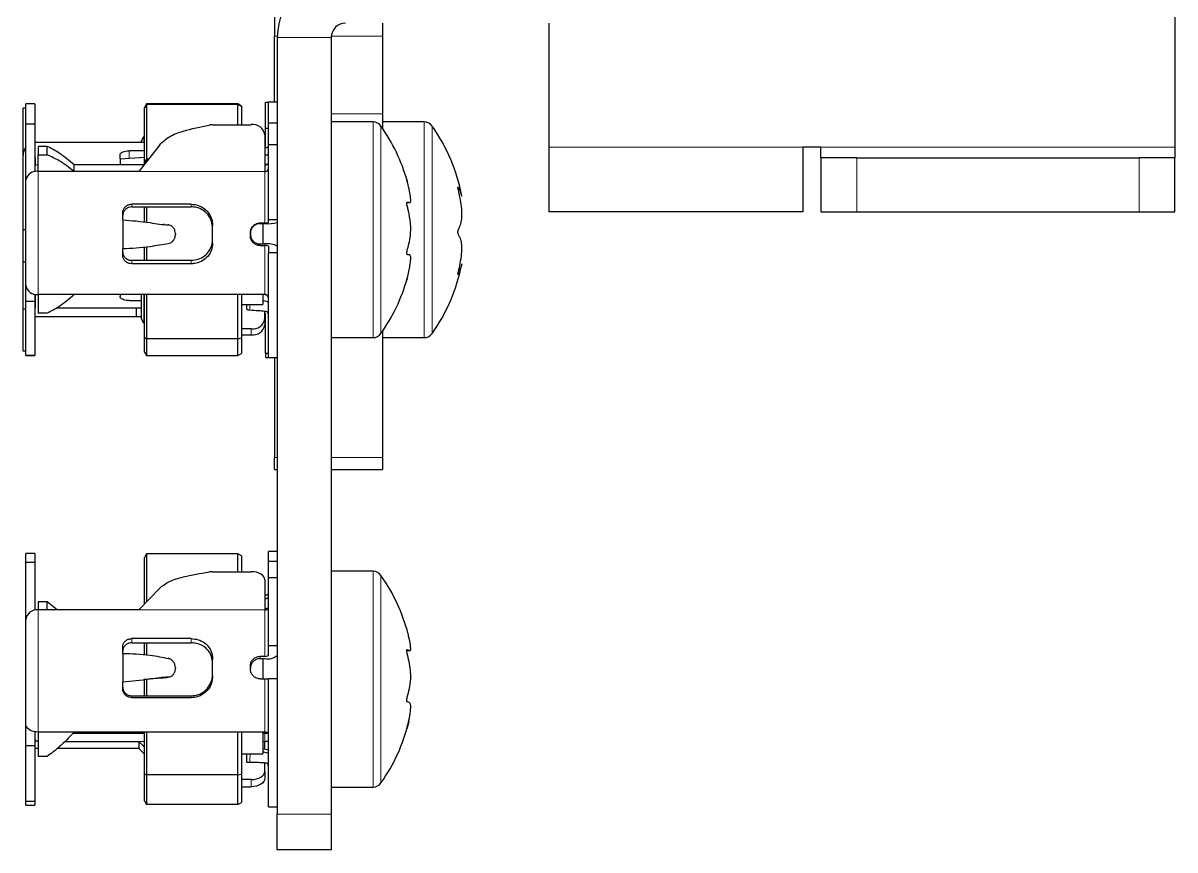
# Model space of a CAD drawing. Header units: millimetres. Extents: x -431 to 638, y -14 to 1990.
# Drawn here: x -346.5 to -282.4, y -14.5 to 31.5 of the extents above; entities that cross this region are included whole.
import ezdxf

# ---------------------------------------------------------------- set-up
doc = ezdxf.new("R2010")
doc.units = ezdxf.units.MM

msp = doc.modelspace()

# ---------------------------------------------------------------- linework, layer by layer
at = {"color": 7, "linetype": 'Continuous', "lineweight": 25}
for p, q in [((-282.443, 38.025), (-282.443, 24.625)), ((-332.543, 35.419), (-332.543, 30.802)), ((-326.543, 31.525), (-326.543, 30.802)), ((-317.293, 31.525), (-317.293, 24.625)), ((-332.543, 27.125), (-332.543, 30.802)), ((-326.543, 30.802), (-326.543, 26.472)), ((-332.393, 30.725), (-332.393, -12.475)), ((-329.393, 30.725), (-329.393, -12.475)), ((-345.893, 27.025), (-346.393, 27.025)), ((-346.393, 25.905), (-346.393, 27.025)), ((-345.893, 27.025), (-345.893, 25.905)), ((-339.678, 27.025), (-339.793, 26.825)), ((-339.678, 26.989), (-339.793, 26.803)), ((-334.593, 27.025), (-339.678, 27.025)), ((-339.678, 27.025), (-339.678, 26.989)), ((-339.678, 26.989), (-339.678, 23.945)), ((-334.593, 26.989), (-339.678, 26.989)), ((-334.393, 26.91), (-334.593, 27.025)), ((-334.593, 26.989), (-334.593, 27.025)), ((-334.593, 25.872), (-334.593, 26.989)), ((-334.393, 26.882), (-334.593, 26.989)), ((-333.043, 27.125), (-332.893, 27.125)), ((-333.043, 25.658), (-333.043, 27.125)), ((-332.393, 27.125), (-332.893, 27.125)), ((-332.893, 25.981), (-332.893, 27.125)), ((-346.393, 26.783), (-346.543, 26.783)), ((-346.543, 24.175), (-346.543, 26.783)), ((-339.793, 26.803), (-339.793, 26.825)), ((-339.793, 23.791), (-339.793, 26.803)), ((-334.393, 26.91), (-334.393, 26.882)), ((-334.393, 26.882), (-334.393, 25.872)), ((-326.543, 26.472), (-326.543, 25.677)), ((-345.893, 25.905), (-346.393, 25.905)), ((-346.393, 22.899), (-346.393, 25.905)), ((-345.893, 25.905), (-345.893, 23.252)), ((-335.994, 25.872), (-333.843, 25.872)), ((-333.043, 24.575), (-333.043, 25.658)), ((-332.893, 25.658), (-333.043, 25.658)), ((-332.893, 25.981), (-332.393, 25.981)), ((-332.893, 24.778), (-332.893, 25.981)), ((-327.068, 26.025), (-329.393, 26.025)), ((-324.218, 26.025), (-326.543, 26.025)), ((-339.943, 24.971), (-339.828, 25.218)), ((-339.828, 25.218), (-339.828, 24.875)), ((-339.793, 25.218), (-339.828, 25.218)), ((-333.093, 25.315), (-333.093, 23.272)), ((-345.843, 24.875), (-345.893, 24.874)), ((-340.243, 24.875), (-345.843, 24.875)), ((-345.193, 24.663), (-345.693, 24.663)), ((-345.693, 24.663), (-345.693, 24.185)), ((-345.193, 24.185), (-345.193, 24.663)), ((-339.793, 24.421), (-340.643, 24.421)), ((-339.793, 24.875), (-340.243, 24.875)), ((-338.939, 24.758), (-340.093, 23.272)), ((-339.943, 24.875), (-339.943, 24.971)), ((-332.893, 20.585), (-332.893, 24.778)), ((-332.893, 24.778), (-332.393, 24.778)), ((-317.293, 24.625), (-317.293, 21.025)), ((-302.143, 24.625), (-303.143, 24.625)), ((-303.143, 24.625), (-303.143, 21.025)), ((-302.143, 24.025), (-302.143, 24.625)), ((-282.443, 24.625), (-282.443, 24.025)), ((-346.543, 20.025), (-346.543, 24.175)), ((-345.693, 24.185), (-345.193, 24.185)), ((-341.143, 23.974), (-341.143, 24.186)), ((-341.143, 23.974), (-339.793, 24.059)), ((-341.143, 23.974), (-341.143, 23.629)), ((-339.678, 23.945), (-339.793, 23.791)), ((-339.793, 23.629), (-339.793, 23.791)), ((-339.678, 23.945), (-339.678, 23.807)), ((-339.57, 23.945), (-339.678, 23.945)), ((-302.143, 24.025), (-302.143, 21.025)), ((-300.143, 24.025), (-302.143, 24.025)), ((-300.143, 24.025), (-284.443, 24.025)), ((-282.443, 24.025), (-284.443, 24.025)), ((-282.443, 21.025), (-282.443, 24.025)), ((-340.093, 23.272), (-345.693, 23.272)), ((-343.693, 23.272), (-343.693, 23.629)), ((-339.816, 23.629), (-343.693, 23.629)), ((-332.949, 23.676), (-333.093, 23.65)), ((-346.379, 22.899), (-346.393, 22.899)), ((-346.393, 22.803), (-346.393, 22.899)), ((-346.393, 16.942), (-346.393, 22.803)), ((-337.193, 21.445), (-340.493, 21.445)), ((-340.493, 21.299), (-337.193, 21.299)), ((-339.793, 20.465), (-339.793, 21.299)), ((-339.678, 21.299), (-339.678, 20.452)), ((-325.17, 21.541), (-325.034, 21.541)), ((-340.993, 20.576), (-340.993, 20.959)), ((-340.993, 20.576), (-340.993, 18.978)), ((-332.393, 20.585), (-332.893, 20.585)), ((-332.893, 20.423), (-332.893, 20.585)), ((-303.143, 21.025), (-317.293, 21.025)), ((-302.143, 21.025), (-300.143, 21.025)), ((-300.143, 21.025), (-284.443, 21.025)), ((-284.443, 21.025), (-282.443, 21.025)), ((-346.393, 20.025), (-346.543, 20.025)), ((-346.543, 18.219), (-346.543, 20.025)), ((-338.651, 20.31), (-338.707, 20.315)), ((-338.461, 20.295), (-338.47, 20.296)), ((-335.993, 19.296), (-335.993, 20.253)), ((-333.343, 20.408), (-333.093, 20.408)), ((-333.343, 20.368), (-333.093, 20.368)), ((-333.193, 20.368), (-333.193, 19.234)), ((-338.066, 19.81), (-338.066, 19.769)), ((-333.893, 19.69), (-333.893, 19.857)), ((-333.343, 19.234), (-333.093, 19.234)), ((-340.993, 18.602), (-340.993, 18.978)), ((-339.793, 18.327), (-339.793, 19.057)), ((-339.678, 19.072), (-339.678, 18.327)), ((-333.343, 19.143), (-333.093, 19.143)), ((-332.893, 19.107), (-332.893, 18.734)), ((-332.393, 18.734), (-332.893, 18.734)), ((-332.893, 12.925), (-332.893, 18.734)), ((-346.393, 18.219), (-346.543, 18.219)), ((-346.543, 15.609), (-346.543, 18.219)), ((-340.493, 18.327), (-337.193, 18.327)), ((-337.193, 18.132), (-340.493, 18.132)), ((-346.393, 16.041), (-346.393, 16.942)), ((-345.893, 16.041), (-346.393, 16.041)), ((-346.393, 13.034), (-346.393, 16.041)), ((-345.893, 16.444), (-345.893, 16.041)), ((-345.893, 16.041), (-345.893, 13.034)), ((-343.693, 16.422), (-345.693, 16.422)), ((-333.093, 16.422), (-343.693, 16.422)), ((-341.143, 16.422), (-341.143, 16.32)), ((-340.643, 16.083), (-339.943, 16.083)), ((-339.943, 15.079), (-339.943, 16.422)), ((-339.828, 16.437), (-339.828, 14.833)), ((-339.793, 16.393), (-339.816, 16.422)), ((-339.793, 14.06), (-339.793, 16.422)), ((-339.678, 16.422), (-339.678, 13.958)), ((-334.593, 13.958), (-334.593, 16.422)), ((-334.393, 16.422), (-334.393, 14.016)), ((-333.193, 16.422), (-333.193, 15.875)), ((-332.893, 16.364), (-333.193, 16.419)), ((-332.893, 16.001), (-333.193, 16.095)), ((-333.093, 16.401), (-333.093, 16.422)), ((-346.543, 13.268), (-346.543, 15.609)), ((-346.393, 15.609), (-346.543, 15.609)), ((-345.193, 15.388), (-345.693, 15.388)), ((-344.681, 15.675), (-340.243, 15.675)), ((-340.243, 15.675), (-340.243, 15.175)), ((-340.243, 15.675), (-339.943, 15.675)), ((-334.393, 15.875), (-333.193, 15.875)), ((-333.093, 15.071), (-333.093, 15.482)), ((-345.843, 15.175), (-345.893, 15.177)), ((-340.243, 15.175), (-345.843, 15.175)), ((-339.943, 15.175), (-340.243, 15.175)), ((-339.828, 14.833), (-339.943, 15.079)), ((-339.793, 14.833), (-339.828, 14.833)), ((-333.093, 15.071), (-333.093, 14.736)), ((-333.043, 13.167), (-333.043, 15.384)), ((-333.843, 14.513), (-334.393, 14.513)), ((-334.393, 14.179), (-333.843, 14.179)), ((-326.543, 14.374), (-326.543, 7.356)), ((-339.793, 14.06), (-339.678, 13.958)), ((-339.793, 13.225), (-339.793, 14.06)), ((-334.593, 13.958), (-339.678, 13.958)), ((-339.678, 13.958), (-339.678, 13.025)), ((-334.593, 13.958), (-334.393, 14.016)), ((-334.593, 13.025), (-334.593, 13.958)), ((-334.393, 14.016), (-334.393, 13.141)), ((-329.393, 14.025), (-327.068, 14.025)), ((-326.543, 14.025), (-324.218, 14.025)), ((-346.393, 13.268), (-346.543, 13.268)), ((-345.893, 13.034), (-346.393, 13.034)), ((-346.393, 13.025), (-346.393, 13.034)), ((-346.393, 13.025), (-345.893, 13.025)), ((-345.893, 13.034), (-345.893, 13.025)), ((-339.793, 13.225), (-339.678, 13.025)), ((-339.678, 13.025), (-334.593, 13.025)), ((-334.593, 13.025), (-334.393, 13.141)), ((-333.043, 13.167), (-332.893, 13.167)), ((-333.043, 13.167), (-333.043, 12.925)), ((-333.043, 12.925), (-332.893, 12.925)), ((-332.893, 12.925), (-332.393, 12.925)), ((-332.543, 12.925), (-332.543, 7.356)), ((-332.543, 6.686), (-332.543, 7.356)), ((-326.543, 7.356), (-326.543, 6.686)), ((-332.543, 6.686), (-332.393, 6.686)), ((-329.393, 6.686), (-326.543, 6.686)), ((-345.893, 2.025), (-346.393, 2.025)), ((-346.393, 1.508), (-346.393, 2.025)), ((-345.893, 2.025), (-345.893, 1.508)), ((-339.678, 2.001), (-339.793, 1.788)), ((-339.678, 2.001), (-339.678, -0.68)), ((-334.593, 2.001), (-339.678, 2.001)), ((-334.593, 1.004), (-334.593, 2.001)), ((-334.393, 1.878), (-334.593, 2.001)), ((-332.393, 2.125), (-332.893, 2.125)), ((-332.893, 1.595), (-332.893, 2.125)), ((-345.893, 1.508), (-346.393, 1.508)), ((-346.393, -1.596), (-346.393, 1.508)), ((-345.893, 1.508), (-345.893, -1.139)), ((-339.793, -0.801), (-339.793, 1.788)), ((-334.393, 1.878), (-334.393, 1.004)), ((-332.893, 1.595), (-332.393, 1.595)), ((-332.893, 0.674), (-332.893, 1.595)), ((-335.994, 1.004), (-333.843, 1.004)), ((-332.893, -3.112), (-332.893, 0.674)), ((-332.893, 0.674), (-332.393, 0.674)), ((-327.068, 1.025), (-329.393, 1.025)), ((-338.939, 0.096), (-340.093, -1.116)), ((-333.093, 0.55), (-333.093, -1.116)), ((-345.193, -0.681), (-345.693, -0.681)), ((-345.693, -0.681), (-345.693, -1.124)), ((-340.093, -1.116), (-345.693, -1.116)), ((-345.193, -1.124), (-345.193, -0.681)), ((-344.643, -1.116), (-345.193, -0.681)), ((-332.893, -1.023), (-333.093, -1.069)), ((-346.387, -1.596), (-346.393, -1.596)), ((-346.393, -1.673), (-346.393, -1.596)), ((-346.393, -7.489), (-346.393, -1.673)), ((-340.993, -3.54), (-340.993, -3.174)), ((-337.193, -2.719), (-340.493, -2.719)), ((-340.493, -2.952), (-337.193, -2.952)), ((-339.793, -3.593), (-339.793, -2.952)), ((-339.678, -2.952), (-339.678, -3.601)), ((-332.393, -3.112), (-332.893, -3.112)), ((-332.893, -3.649), (-332.893, -3.112)), ((-340.993, -3.54), (-340.993, -5.125)), ((-333.343, -3.702), (-333.093, -3.702)), ((-333.343, -3.833), (-333.093, -3.833)), ((-333.193, -3.833), (-333.193, -4.991)), ((-325.193, -3.386), (-325.018, -3.386)), ((-338.066, -4.346), (-338.066, -4.386)), ((-335.993, -4.802), (-335.993, -3.852)), ((-333.893, -4.407), (-333.893, -4.241)), ((-340.993, -5.513), (-340.993, -5.125)), ((-339.793, -5.9), (-339.793, -4.964)), ((-339.678, -4.973), (-339.678, -5.9)), ((-338.635, -4.896), (-338.39, -4.84)), ((-333.343, -4.957), (-333.093, -4.957)), ((-332.393, -4.948), (-332.893, -4.948)), ((-332.893, -12.075), (-332.893, -4.948)), ((-340.493, -5.9), (-337.193, -5.9)), ((-337.193, -6.007), (-340.493, -6.007)), ((-346.393, -8.675), (-346.393, -7.489)), ((-345.893, -7.895), (-345.893, -8.675)), ((-343.693, -7.913), (-345.693, -7.913)), ((-343.756, -7.975), (-339.793, -7.975)), ((-333.093, -7.913), (-343.693, -7.913)), ((-339.793, -10.231), (-339.793, -7.913)), ((-339.678, -7.913), (-339.678, -10.29)), ((-334.593, -10.29), (-334.593, -7.913)), ((-334.393, -7.913), (-334.393, -10.256)), ((-333.193, -7.913), (-333.193, -9.125)), ((-333.193, -7.975), (-332.919, -7.975)), ((-345.893, -8.675), (-346.393, -8.675)), ((-346.393, -11.778), (-346.393, -8.675)), ((-345.893, -8.675), (-345.893, -11.778)), ((-340.093, -8.833), (-344.643, -8.833)), ((-344.22, -8.435), (-340.093, -8.435)), ((-340.093, -8.435), (-339.793, -8.75)), ((-340.093, -8.435), (-340.093, -8.833)), ((-339.793, -9.148), (-340.093, -8.833)), ((-332.893, -8.926), (-333.193, -8.857)), ((-333.093, -8.88), (-333.093, -8.435)), ((-345.193, -9.268), (-345.693, -9.268)), ((-334.393, -9.125), (-333.193, -9.125)), ((-332.893, -9.1), (-333.193, -9.012)), ((-339.793, -10.231), (-339.678, -10.29)), ((-339.793, -11.737), (-339.793, -10.231)), ((-333.093, -10.101), (-333.093, -9.636)), ((-333.093, -10.101), (-333.093, -10.499)), ((-334.593, -10.29), (-339.678, -10.29)), ((-339.678, -10.29), (-339.678, -11.95)), ((-334.593, -10.29), (-334.393, -10.256)), ((-334.593, -11.95), (-334.593, -10.29)), ((-334.393, -10.256), (-334.393, -11.827)), ((-333.843, -10.556), (-334.393, -10.556)), ((-334.393, -10.954), (-333.843, -10.954)), ((-329.393, -10.975), (-327.068, -10.975)), ((-345.893, -11.778), (-346.393, -11.778)), ((-346.393, -11.975), (-346.393, -11.778)), ((-346.393, -11.975), (-345.893, -11.975)), ((-345.893, -11.778), (-345.893, -11.975)), ((-339.793, -11.737), (-339.678, -11.95)), ((-334.593, -11.95), (-339.678, -11.95)), ((-334.593, -11.95), (-334.393, -11.827)), ((-332.893, -12.075), (-332.393, -12.075)), ((-332.393, -14.475), (-332.393, -12.475)), ((-329.393, -12.475), (-329.393, -14.475)), ((-329.393, -14.475), (-332.393, -14.475))]:
    msp.add_line(p, q, dxfattribs=at)
at = {"color": 8, "linetype": 'Continuous', "lineweight": 18}
for p, q in [((-332.543, 30.802), (-332.393, 30.802)), ((-329.39, 30.802), (-326.543, 30.802)), ((-329.393, 30.725), (-332.393, 30.725)), ((-326.543, 26.472), (-329.393, 26.472)), ((-327.068, 26.025), (-327.068, 25.325)), ((-326.627, 25.797), (-326.627, 25.123)), ((-324.218, 26.025), (-324.218, 14.025)), ((-323.777, 25.797), (-323.777, 14.254)), ((-327.068, 25.325), (-327.068, 14.025)), ((-326.627, 25.123), (-326.627, 14.254)), ((-340.643, 24.421), (-340.643, 23.968)), ((-303.143, 24.625), (-317.293, 24.625)), ((-282.443, 24.625), (-302.143, 24.625)), ((-345.843, 24.038), (-345.843, 23.617)), ((-300.143, 21.025), (-300.143, 24.025)), ((-284.443, 24.025), (-284.443, 21.025)), ((-345.693, 23.272), (-345.693, 16.422)), ((-333.093, 23.272), (-340.093, 23.272)), ((-333.093, 20.408), (-333.093, 23.272)), ((-340.493, 21.445), (-340.493, 21.299)), ((-337.193, 21.299), (-337.193, 21.445)), ((-333.343, 20.408), (-333.343, 20.368)), ((-333.343, 19.234), (-333.343, 19.143)), ((-333.093, 16.422), (-333.093, 19.143)), ((-340.493, 18.327), (-340.493, 18.132)), ((-337.193, 18.132), (-337.193, 18.327)), ((-345.843, 16.434), (-345.843, 15.675)), ((-333.843, 14.179), (-333.843, 14.513)), ((-332.543, 7.356), (-332.393, 7.356)), ((-329.393, 7.356), (-326.543, 7.356)), ((-327.068, 1.025), (-327.068, -4.458)), ((-326.627, 0.797), (-326.627, -4.478)), ((-345.693, -1.116), (-345.693, -7.913)), ((-333.093, -1.116), (-340.093, -1.116)), ((-333.093, -3.702), (-333.093, -1.116)), ((-340.493, -2.719), (-340.493, -2.952)), ((-337.193, -2.952), (-337.193, -2.719)), ((-333.343, -3.702), (-333.343, -3.833)), ((-327.068, -4.458), (-327.068, -10.975)), ((-326.627, -4.478), (-326.627, -10.746)), ((-333.093, -7.913), (-333.093, -4.957)), ((-340.493, -5.9), (-340.493, -6.007)), ((-337.193, -6.007), (-337.193, -5.9)), ((-345.693, -7.913), (-345.693, -8.435)), ((-333.093, -8.435), (-333.093, -7.913)), ((-339.793, -8.435), (-340.093, -8.435)), ((-333.093, -8.435), (-333.193, -8.435)), ((-333.843, -10.954), (-333.843, -10.556)), ((-332.393, -12.475), (-329.393, -12.475))]:
    msp.add_line(p, q, dxfattribs=at)
at = {"color": 7, "linetype": 'Continuous', "lineweight": 25, "flags": 128}
for points in [[(-345.693, 23.629), (-345.83, 23.619), (-345.893, 23.607)], [(-345.893, 15.682), (-345.882, 15.679), (-345.843, 15.675)], [(-333.093, 0.55), (-333.108, 0.639), (-333.15, 0.724), (-333.22, 0.803), (-333.313, 0.871), (-333.427, 0.928), (-333.556, 0.97), (-333.697, 0.996), (-333.843, 1.004)], [(-345.693, -7.913), (-345.83, -7.905), (-345.961, -7.881), (-346.082, -7.841), (-346.188, -7.789), (-346.275, -7.724), (-346.34, -7.651), (-346.38, -7.571), (-346.393, -7.489)], [(-332.893, -8.034), (-332.897, -8.01), (-332.909, -7.988), (-332.927, -7.967), (-332.952, -7.948), (-332.982, -7.933), (-333.017, -7.922), (-333.054, -7.915), (-333.093, -7.913)], [(-345.693, -8.833), (-345.83, -8.823), (-345.893, -8.81)], [(-332.893, -8.459), (-332.957, -8.446), (-333.093, -8.435)], [(-333.843, -10.556), (-333.697, -10.547), (-333.556, -10.521), (-333.427, -10.479), (-333.313, -10.423), (-333.22, -10.354), (-333.15, -10.275), (-333.108, -10.19), (-333.093, -10.101)], [(-333.093, -10.499), (-333.108, -10.588), (-333.15, -10.673), (-333.22, -10.752), (-333.313, -10.821), (-333.427, -10.877), (-333.556, -10.919), (-333.697, -10.945), (-333.843, -10.954)]]:
    msp.add_lwpolyline(points, dxfattribs=at)
at = {"color": 8, "linetype": 'Continuous', "lineweight": 18, "flags": 128}
for points in [[(-333.915, 15.875), (-333.92, 15.788), (-333.929, 15.644), (-333.936, 15.552), (-333.936, 15.552), (-333.936, 15.552)], [(-333.908, -9.125), (-333.912, -9.223), (-333.92, -9.367), (-333.929, -9.518), (-333.936, -9.613), (-333.936, -9.613), (-333.936, -9.613)]]:
    msp.add_lwpolyline(points, dxfattribs=at)
at = {"color": 7, "linetype": 'Continuous', "lineweight": 25}
for centre, radius, start, end in [((-328.593, 30.725), 3.8, 90, 180), ((-328.593, 30.725), 0.8, 90, 180), ((-335.995, 24.876), 0.996, 89.96573, 101.24283), ((-333.759, 25.202), 0.676, 9.63694, 97.14426), ((-327.068, 25.485), 0.54, 35.25153, 90), ((-334.793, 20.025), 10, 15.8038, 35.25153), ((-324.218, 25.485), 0.54, 35.25153, 90), ((-331.943, 20.025), 10, 10.85413, 35.25153), ((-333.243, 25.075), 0.2, 318.59038, 0), ((-345.843, 24.175), 0.7, 141.78679, 180), ((-345.79, 22.659), 0.62, 81.04376, 166.55137), ((-333.088, 23.863), 0.234, 268.74113, 306.93082), ((-333.066, 23.447), 0.177, 261.04376, 346.55137), ((-333.044, 21.054), 0.648, 265.60416, 283.40633), ((-332.919, 22.631), 2.269, 265.60416, 283.40633), ((-332.924, 18.177), 1.071, 60.29019, 99.09044), ((-333.045, 18.841), 0.306, 60.29019, 99.09044), ((-331.943, 20.025), 10, 324.74847, 349.10281), ((-334.793, 20.025), 10, 324.74847, 344.24217), ((-345.772, 17.048), 0.63, 189.63694, 277.14426), ((-333.071, 16.244), 0.18, 9.63694, 97.14426), ((-333.759, 15.184), 0.676, 262.85574, 350.36306), ((-333.243, 14.975), 0.2, 0, 41.40962), ((-333.759, 14.849), 0.676, 262.85574, 350.36306), ((-327.068, 14.565), 0.54, 270, 324.74847), ((-324.218, 14.565), 0.54, 270, 324.74847), ((-335.995, -0.21), 1.214, 89.96029, 99.18959), ((-327.068, 0.485), 0.54, 35.25153, 90), ((-334.793, -4.975), 10, 14.61668, 35.25153), ((-345.758, -1.754), 0.641, 84.2482, 172.76341), ((-333.075, -0.934), 0.183, 264.2482, 352.76341), ((-333.047, -3.472), 0.235, 258.55237, 310.85275), ((-332.93, -3.028), 0.821, 258.55237, 310.85275), ((-333.043, 8.551), 13.508, 269.78792, 270.63627), ((-334.793, -4.975), 10, 324.74847, 346.16033), ((-345.712, -8.253), 0.183, 187.23659, 275.7518), ((-327.068, -10.435), 0.54, 270, 324.74847)]:
    msp.add_arc(centre, radius, start, end, dxfattribs=at)
for points, knots in [([(-338.939, 24.758), (-338.77, 24.918), (-338.419, 25.249), (-337.437, 25.598), (-336.673, 25.754), (-336.189, 25.853)], [0, 0, 0, 0, 0.254027, 0.526591, 1, 1, 1, 1]), ([(-343.693, 23.629), (-343.973, 23.868), (-344.474, 24.295), (-344.973, 24.551), (-345.193, 24.663)], [0, 0, 0, 0, 0.559911, 1, 1, 1, 1]), ([(-341.143, 24.186), (-341.138, 24.215), (-341.127, 24.271), (-341.041, 24.341), (-340.915, 24.392), (-340.774, 24.417), (-340.681, 24.42), (-340.643, 24.421)], [0, 0, 0, 0, 0.214373, 0.428779, 0.642592, 0.856666, 1, 1, 1, 1]), ([(-332.893, 24.749), (-332.894, 24.73), (-332.896, 24.692), (-332.913, 24.639), (-332.951, 24.586), (-333.005, 24.579), (-333.037, 24.576), (-333.043, 24.575)], [0, 0, 0, 0, 0.232016, 0.448513, 0.640216, 0.929044, 1, 1, 1, 1]), ([(-345.693, 23.257), (-345.693, 23.477), (-345.693, 23.869), (-345.693, 24.088), (-345.693, 24.185)], [0, 0, 0, 0, 0.559785, 1, 1, 1, 1]), ([(-343.693, 23.257), (-343.973, 23.477), (-344.474, 23.869), (-344.973, 24.088), (-345.193, 24.185)], [0, 0, 0, 0, 0.559868, 1, 1, 1, 1]), ([(-332.893, 24.335), (-332.894, 24.316), (-332.896, 24.278), (-332.913, 24.227), (-332.95, 24.179), (-333.021, 24.174), (-333.069, 24.174), (-333.093, 24.174)], [0, 0, 0, 0, 0.195302, 0.377541, 0.538909, 0.761383, 1, 1, 1, 1]), ([(-325.193, 18.713), (-325.193, 18.721), (-325.192, 18.741), (-325.184, 18.797), (-325.141, 18.976), (-325.06, 19.264), (-324.991, 19.649), (-324.963, 20.052), (-324.985, 20.543), (-325.061, 20.937), (-325.143, 21.255), (-325.175, 21.385), (-325.189, 21.455), (-325.193, 21.494), (-325.194, 21.518), (-325.191, 21.538), (-325.181, 21.564), (-325.124, 21.577), (-325.032, 21.524), (-324.965, 21.554), (-324.971, 21.805), (-325.031, 22.187), (-325.113, 22.536), (-325.17, 22.746), (-325.187, 22.802), (-325.192, 22.821), (-325.194, 22.825), (-325.192, 22.818), (-325.184, 22.786), (-325.17, 22.737), (-325.16, 22.694), (-325.157, 22.682)], [0, 0, 0, 0, 0.004096, 0.009858, 0.025822, 0.097181, 0.18208, 0.235847, 0.290054, 0.408233, 0.447071, 0.466532, 0.476317, 0.480541, 0.484808, 0.488473, 0.494931, 0.514928, 0.608295, 0.702487, 0.757757, 0.836636, 0.925016, 0.947118, 0.958223, 0.962691, 0.967209, 0.971067, 0.9769, 0.993487, 1, 1, 1, 1]), ([(-322.125, 18.137), (-322.125, 18.135), (-322.125, 18.126), (-322.184, 17.913), (-322.263, 17.687), (-322.32, 17.558), (-322.337, 17.532), (-322.342, 17.531), (-322.344, 17.539), (-322.342, 17.559), (-322.334, 17.607), (-322.289, 17.809), (-322.206, 18.178), (-322.137, 18.633), (-322.113, 19.026), (-322.137, 19.358), (-322.21, 19.562), (-322.29, 19.715), (-322.328, 19.803), (-322.34, 19.854), (-322.343, 19.883), (-322.344, 19.908), (-322.341, 19.937), (-322.331, 19.991), (-322.274, 20.145), (-322.183, 20.342), (-322.116, 20.665), (-322.12, 21.111), (-322.178, 21.583), (-322.256, 21.964), (-322.314, 22.224), (-322.335, 22.318), (-322.343, 22.37), (-322.344, 22.387), (-322.342, 22.397), (-322.334, 22.399), (-322.292, 22.336), (-322.21, 22.141), (-322.142, 21.953), (-322.114, 21.867), (-322.122, 21.902), (-322.124, 21.911)], [0, 0, 0, 0, 0.01333, 0.067717, 0.128655, 0.143895, 0.151551, 0.154632, 0.157747, 0.160407, 0.164429, 0.175866, 0.227214, 0.286665, 0.323257, 0.360059, 0.431776, 0.467167, 0.481776, 0.486361, 0.489306, 0.491814, 0.494316, 0.498755, 0.512464, 0.576388, 0.640841, 0.678897, 0.732261, 0.791575, 0.805079, 0.818709, 0.821775, 0.824341, 0.826909, 0.830823, 0.841608, 0.889694, 0.951161, 0.988147, 1, 1, 1, 1]), ([(-340.993, 20.959), (-340.988, 21.014), (-340.977, 21.124), (-340.891, 21.27), (-340.765, 21.379), (-340.624, 21.437), (-340.531, 21.443), (-340.493, 21.445)], [0, 0, 0, 0, 0.2143729, 0.4287785, 0.6425919, 0.8566662, 1, 1, 1, 1]), ([(-340.493, 21.299), (-340.55, 21.293), (-340.662, 21.283), (-340.812, 21.2), (-340.925, 21.078), (-340.985, 20.94), (-340.991, 20.849), (-340.993, 20.812)], [0, 0, 0, 0, 0.214385, 0.428772, 0.643033, 0.856802, 1, 1, 1, 1]), ([(-337.193, 21.445), (-337.059, 21.432), (-336.789, 21.407), (-336.43, 21.208), (-336.16, 20.913), (-336.015, 20.575), (-336, 20.348), (-335.993, 20.253)], [0, 0, 0, 0, 0.2132377, 0.4264897, 0.6391595, 0.8495978, 1, 1, 1, 1]), ([(-335.993, 20.102), (-336.006, 20.236), (-336.03, 20.505), (-336.228, 20.861), (-336.524, 21.128), (-336.863, 21.276), (-337.095, 21.292), (-337.193, 21.299)], [0, 0, 0, 0, 0.212376, 0.424979, 0.633479, 0.843609, 1, 1, 1, 1]), ([(-340.993, 20.576), (-340.495, 20.538), (-339.824, 20.486), (-338.929, 20.333), (-338.624, 20.308), (-338.47, 20.296)], [0, 0, 0, 0, 0.587693, 0.790818, 1, 1, 1, 1]), ([(-338.066, 19.81), (-338.071, 19.866), (-338.081, 19.978), (-338.156, 20.125), (-338.267, 20.235), (-338.379, 20.286), (-338.449, 20.294), (-338.47, 20.296)], [0, 0, 0, 0, 0.2258834, 0.4517668, 0.6776501, 0.9035238, 1, 1, 1, 1]), ([(-333.893, 19.857), (-333.887, 19.919), (-333.875, 20.042), (-333.781, 20.207), (-333.642, 20.331), (-333.488, 20.398), (-333.385, 20.405), (-333.343, 20.408)], [0, 0, 0, 0, 0.214305, 0.42865, 0.642279, 0.856223, 1, 1, 1, 1]), ([(-333.343, 20.368), (-333.405, 20.362), (-333.529, 20.35), (-333.694, 20.255), (-333.818, 20.116), (-333.884, 19.961), (-333.891, 19.858), (-333.893, 19.817)], [0, 0, 0, 0, 0.214319, 0.428642, 0.642812, 0.856387, 1, 1, 1, 1]), ([(-340.993, 18.978), (-340.495, 19.003), (-339.824, 19.038), (-338.929, 19.19), (-338.624, 19.237), (-338.47, 19.26)], [0, 0, 0, 0, 0.587693, 0.790818, 1, 1, 1, 1]), ([(-338.47, 19.26), (-338.421, 19.271), (-338.323, 19.294), (-338.199, 19.395), (-338.109, 19.533), (-338.07, 19.666), (-338.067, 19.746), (-338.066, 19.769)], [0, 0, 0, 0, 0.225867, 0.4517344, 0.6775983, 0.9034793, 1, 1, 1, 1]), ([(-337.193, 18.327), (-337.059, 18.339), (-336.789, 18.364), (-336.43, 18.555), (-336.16, 18.843), (-336.015, 19.176), (-336, 19.402), (-335.993, 19.498)], [0, 0, 0, 0, 0.212875, 0.425767, 0.637937, 0.847353, 1, 1, 1, 1]), ([(-335.993, 19.296), (-336.006, 19.163), (-336.031, 18.898), (-336.231, 18.551), (-336.528, 18.294), (-336.867, 18.153), (-337.097, 18.138), (-337.193, 18.132)], [0, 0, 0, 0, 0.2128333, 0.4258501, 0.6355415, 0.8465873, 1, 1, 1, 1]), ([(-333.893, 19.781), (-333.887, 19.72), (-333.875, 19.596), (-333.781, 19.433), (-333.643, 19.31), (-333.488, 19.244), (-333.385, 19.237), (-333.343, 19.234)], [0, 0, 0, 0, 0.214211, 0.428471, 0.641842, 0.855602, 1, 1, 1, 1]), ([(-333.343, 19.143), (-333.405, 19.149), (-333.529, 19.161), (-333.694, 19.254), (-333.818, 19.392), (-333.884, 19.546), (-333.891, 19.649), (-333.893, 19.69)], [0, 0, 0, 0, 0.214393, 0.428789, 0.643061, 0.856854, 1, 1, 1, 1]), ([(-340.993, 18.799), (-340.988, 18.745), (-340.977, 18.637), (-340.891, 18.497), (-340.765, 18.391), (-340.624, 18.335), (-340.531, 18.329), (-340.493, 18.327)], [0, 0, 0, 0, 0.214295, 0.42863, 0.64223, 0.856153, 1, 1, 1, 1]), ([(-340.493, 18.132), (-340.55, 18.137), (-340.662, 18.147), (-340.812, 18.227), (-340.925, 18.345), (-340.985, 18.478), (-340.991, 18.567), (-340.993, 18.602)], [0, 0, 0, 0, 0.214445, 0.428893, 0.643239, 0.857188, 1, 1, 1, 1]), ([(-325.17, 17.306), (-325.175, 17.29), (-325.183, 17.262), (-325.19, 17.236), (-325.194, 17.226), (-325.193, 17.228), (-325.189, 17.243), (-325.172, 17.308), (-325.092, 17.611), (-325.006, 18.024), (-324.962, 18.421), (-324.982, 18.63), (-325.054, 18.633), (-325.127, 18.635), (-325.154, 18.64), (-325.174, 18.651), (-325.186, 18.666), (-325.193, 18.69), (-325.193, 18.706), (-325.193, 18.713)], [0, 0, 0, 0, 0.018644, 0.033299, 0.041271, 0.049309, 0.058384, 0.074671, 0.136829, 0.382246, 0.498195, 0.615626, 0.843525, 0.899785, 0.93556, 0.959105, 0.982786, 0.992239, 1, 1, 1, 1]), ([(-345.693, 16.422), (-345.693, 16.183), (-345.693, 15.755), (-345.693, 15.5), (-345.693, 15.388)], [0, 0, 0, 0, 0.559866, 1, 1, 1, 1]), ([(-343.693, 16.422), (-343.973, 16.183), (-344.474, 15.755), (-344.973, 15.5), (-345.193, 15.388)], [0, 0, 0, 0, 0.559911, 1, 1, 1, 1]), ([(-340.643, 16.083), (-340.7, 16.085), (-340.812, 16.09), (-340.962, 16.127), (-341.075, 16.185), (-341.135, 16.253), (-341.141, 16.301), (-341.143, 16.32)], [0, 0, 0, 0, 0.214385, 0.428772, 0.643033, 0.856802, 1, 1, 1, 1]), ([(-334.093, 15.621), (-334.093, 15.652), (-334.093, 15.731), (-334.093, 15.816), (-334.093, 15.87), (-334.093, 15.875)], [0, 0, 0, 0, 0.357966, 0.937989, 1, 1, 1, 1]), ([(-333.936, 15.552), (-333.959, 15.555), (-334.008, 15.56), (-334.062, 15.578), (-334.09, 15.6), (-334.092, 15.616), (-334.093, 15.621)], [0, 0, 0, 0, 0.266331, 0.548449, 0.829136, 1, 1, 1, 1]), ([(-332.893, 15.301), (-332.894, 15.321), (-332.896, 15.359), (-332.913, 15.412), (-332.952, 15.465), (-333.028, 15.474), (-333.189, 15.492), (-333.501, 15.522), (-333.771, 15.541), (-333.936, 15.552)], [0, 0, 0, 0, 0.052051, 0.100621, 0.143629, 0.208426, 0.277664, 0.558659, 1, 1, 1, 1]), ([(-338.939, 0.096), (-338.77, 0.226), (-338.419, 0.496), (-337.437, 0.781), (-336.673, 0.908), (-336.189, 0.989)], [0, 0, 0, 0, 0.254027, 0.526591, 1, 1, 1, 1]), ([(-332.893, -0.129), (-332.894, -0.15), (-332.896, -0.19), (-332.913, -0.244), (-332.952, -0.299), (-333.023, -0.307), (-333.071, -0.311), (-333.093, -0.313)], [0, 0, 0, 0, 0.195353, 0.37764, 0.539051, 0.782239, 1, 1, 1, 1]), ([(-332.893, -0.327), (-332.894, -0.347), (-332.896, -0.387), (-332.913, -0.441), (-332.95, -0.493), (-333.021, -0.5), (-333.069, -0.501), (-333.093, -0.502)], [0, 0, 0, 0, 0.195302, 0.377541, 0.538909, 0.761383, 1, 1, 1, 1]), ([(-325.193, -7.764), (-325.193, -7.762), (-325.192, -7.758), (-325.184, -7.724), (-325.141, -7.561), (-325.06, -7.222), (-324.991, -6.824), (-324.963, -6.508), (-324.985, -6.296), (-325.061, -6.271), (-325.143, -6.251), (-325.175, -6.229), (-325.189, -6.203), (-325.193, -6.178), (-325.194, -6.154), (-325.191, -6.123), (-325.181, -6.06), (-325.124, -5.84), (-325.032, -5.511), (-324.965, -5.048), (-324.971, -4.548), (-325.031, -4.095), (-325.113, -3.749), (-325.17, -3.516), (-325.187, -3.437), (-325.192, -3.395), (-325.194, -3.369), (-325.192, -3.348), (-325.184, -3.326), (-325.139, -3.316), (-325.056, -3.379), (-324.987, -3.402), (-324.963, -3.308), (-324.987, -3.038), (-325.049, -2.713), (-325.108, -2.491), (-325.119, -2.448)], [0, 0, 0, 0, 0.002947, 0.007093, 0.01858, 0.069926, 0.131014, 0.169702, 0.208706, 0.29374, 0.321686, 0.335689, 0.34273, 0.345769, 0.34884, 0.351477, 0.356123, 0.370512, 0.437694, 0.505469, 0.545238, 0.601994, 0.665587, 0.681491, 0.689481, 0.692696, 0.695947, 0.698723, 0.70292, 0.714856, 0.76844, 0.830481, 0.868668, 0.907073, 0.981915, 1, 1, 1, 1]), ([(-340.993, -3.174), (-340.988, -3.122), (-340.977, -3.018), (-340.891, -2.882), (-340.765, -2.781), (-340.624, -2.727), (-340.531, -2.721), (-340.493, -2.719)], [0, 0, 0, 0, 0.214373, 0.428779, 0.642592, 0.856666, 1, 1, 1, 1]), ([(-340.493, -2.952), (-340.55, -2.957), (-340.662, -2.966), (-340.812, -3.043), (-340.925, -3.157), (-340.985, -3.286), (-340.991, -3.373), (-340.993, -3.408)], [0, 0, 0, 0, 0.2143846, 0.4287723, 0.6430331, 0.8568019, 1, 1, 1, 1]), ([(-337.193, -2.719), (-337.059, -2.731), (-336.789, -2.754), (-336.43, -2.939), (-336.16, -3.217), (-336.015, -3.539), (-336, -3.76), (-335.993, -3.852)], [0, 0, 0, 0, 0.213238, 0.42649, 0.63916, 0.849598, 1, 1, 1, 1]), ([(-335.993, -4.093), (-336.006, -3.962), (-336.03, -3.699), (-336.228, -3.36), (-336.524, -3.11), (-336.863, -2.973), (-337.095, -2.958), (-337.193, -2.952)], [0, 0, 0, 0, 0.212376, 0.424979, 0.633479, 0.843609, 1, 1, 1, 1]), ([(-340.993, -3.54), (-340.495, -3.555), (-339.824, -3.576), (-338.929, -3.727), (-338.624, -3.79), (-338.47, -3.822)], [0, 0, 0, 0, 0.587693, 0.790818, 1, 1, 1, 1]), ([(-338.066, -4.346), (-338.071, -4.29), (-338.081, -4.178), (-338.156, -4.024), (-338.267, -3.903), (-338.379, -3.841), (-338.449, -3.826), (-338.47, -3.822)], [0, 0, 0, 0, 0.225883, 0.451767, 0.67765, 0.903524, 1, 1, 1, 1]), ([(-333.893, -4.241), (-333.887, -4.18), (-333.875, -4.058), (-333.781, -3.897), (-333.642, -3.776), (-333.488, -3.711), (-333.385, -3.705), (-333.343, -3.702)], [0, 0, 0, 0, 0.2143054, 0.4286504, 0.6422794, 0.8562229, 1, 1, 1, 1]), ([(-333.343, -3.833), (-333.405, -3.839), (-333.529, -3.851), (-333.694, -3.942), (-333.818, -4.078), (-333.884, -4.231), (-333.891, -4.332), (-333.893, -4.373)], [0, 0, 0, 0, 0.214319, 0.428642, 0.642812, 0.856387, 1, 1, 1, 1]), ([(-338.47, -4.85), (-338.421, -4.844), (-338.323, -4.831), (-338.199, -4.744), (-338.109, -4.617), (-338.07, -4.489), (-338.067, -4.41), (-338.066, -4.386)], [0, 0, 0, 0, 0.225867, 0.451734, 0.677598, 0.903479, 1, 1, 1, 1]), ([(-333.343, -4.957), (-333.405, -4.951), (-333.529, -4.938), (-333.694, -4.844), (-333.818, -4.704), (-333.884, -4.55), (-333.891, -4.448), (-333.893, -4.407)], [0, 0, 0, 0, 0.2143929, 0.4287887, 0.6430611, 0.8568545, 1, 1, 1, 1]), ([(-340.993, -5.125), (-340.495, -5.078), (-339.824, -5.013), (-338.929, -4.861), (-338.624, -4.854), (-338.47, -4.85)], [0, 0, 0, 0, 0.587693, 0.790818, 1, 1, 1, 1]), ([(-339.793, -4.986), (-339.757, -4.982), (-339.555, -4.962), (-339.157, -4.904), (-338.867, -4.905), (-338.72, -4.906)], [0, 0, 0, 0, 0.099559, 0.54474, 1, 1, 1, 1]), ([(-338.636, -4.894), (-338.641, -4.896), (-338.667, -4.907), (-338.696, -4.906), (-338.72, -4.906)], [0, 0, 0, 0, 0.191081, 1, 1, 1, 1]), ([(-337.193, -5.9), (-337.059, -5.887), (-336.789, -5.862), (-336.43, -5.659), (-336.16, -5.359), (-336.015, -5.017), (-336, -4.788), (-335.993, -4.692)], [0, 0, 0, 0, 0.212875, 0.425767, 0.637937, 0.847353, 1, 1, 1, 1]), ([(-335.993, -4.802), (-336.006, -4.937), (-336.031, -5.206), (-336.231, -5.565), (-336.528, -5.835), (-336.867, -5.984), (-337.097, -6), (-337.193, -6.007)], [0, 0, 0, 0, 0.212833, 0.42585, 0.635542, 0.846587, 1, 1, 1, 1]), ([(-340.993, -5.406), (-340.988, -5.462), (-340.977, -5.573), (-340.891, -5.721), (-340.765, -5.832), (-340.624, -5.892), (-340.531, -5.898), (-340.493, -5.9)], [0, 0, 0, 0, 0.214295, 0.42863, 0.64223, 0.856153, 1, 1, 1, 1]), ([(-340.493, -6.007), (-340.55, -6.001), (-340.662, -5.991), (-340.812, -5.906), (-340.925, -5.782), (-340.985, -5.642), (-340.991, -5.55), (-340.993, -5.513)], [0, 0, 0, 0, 0.214445, 0.428893, 0.643239, 0.857188, 1, 1, 1, 1]), ([(-325.073, -7.301), (-325.08, -7.335), (-325.094, -7.416), (-325.127, -7.538), (-325.154, -7.637), (-325.174, -7.704), (-325.186, -7.744), (-325.193, -7.763), (-325.193, -7.764), (-325.193, -7.764)], [0, 0, 0, 0, 0.210576, 0.494413, 0.674896, 0.793684, 0.913155, 0.960847, 1, 1, 1, 1]), ([(-345.693, -7.913), (-345.693, -8.207), (-345.693, -8.731), (-345.693, -9.104), (-345.693, -9.268)], [0, 0, 0, 0, 0.5598658, 1, 1, 1, 1]), ([(-343.693, -7.913), (-343.973, -8.206), (-344.474, -8.731), (-344.973, -9.104), (-345.193, -9.268)], [0, 0, 0, 0, 0.559911, 1, 1, 1, 1]), ([(-334.093, -9.587), (-334.093, -9.555), (-334.093, -9.472), (-334.093, -9.341), (-334.093, -9.219), (-334.093, -9.147), (-334.093, -9.125)], [0, 0, 0, 0, 0.204402, 0.535601, 0.853111, 1, 1, 1, 1]), ([(-333.936, -9.613), (-333.959, -9.613), (-334.008, -9.613), (-334.062, -9.607), (-334.09, -9.597), (-334.092, -9.589), (-334.093, -9.587)], [0, 0, 0, 0, 0.266331, 0.548449, 0.829136, 1, 1, 1, 1]), ([(-332.893, -9.82), (-332.894, -9.8), (-332.896, -9.76), (-332.913, -9.705), (-332.952, -9.65), (-333.028, -9.642), (-333.189, -9.628), (-333.501, -9.612), (-333.771, -9.613), (-333.936, -9.613)], [0, 0, 0, 0, 0.052051, 0.100621, 0.143629, 0.208426, 0.277664, 0.558659, 1, 1, 1, 1])]:
    msp.add_open_spline(points, degree=3, knots=knots, dxfattribs=at)
at = {"color": 8, "linetype": 'Continuous', "lineweight": 18}
for points, knots in [([(-338.47, 20.296), (-338.511, 20.299), (-338.579, 20.305), (-338.663, 20.311), (-338.704, 20.315), (-338.72, 20.316)], [0, 0, 0, 0, 0.502362, 0.815418, 1, 1, 1, 1]), ([(-338.72, -4.906), (-338.699, -4.901), (-338.658, -4.892), (-338.59, -4.877), (-338.527, -4.863), (-338.485, -4.854), (-338.47, -4.85)], [0, 0, 0, 0, 0.246022, 0.497638, 0.810556, 1, 1, 1, 1])]:
    msp.add_open_spline(points, degree=3, knots=knots, dxfattribs=at)

doc.saveas('drawing.dxf')
